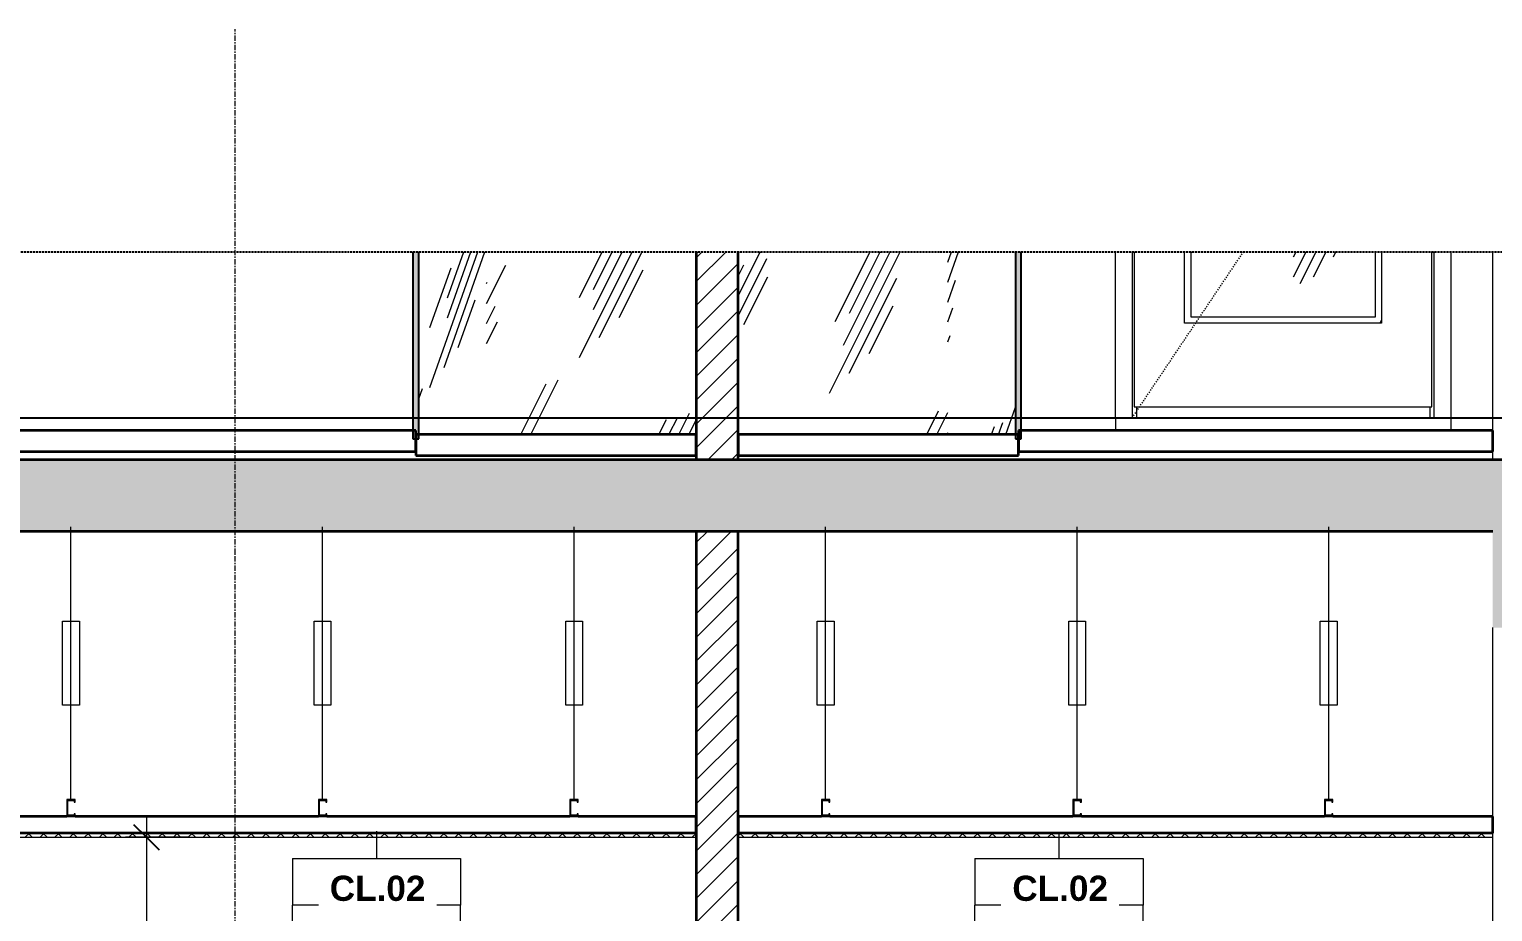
# Model space of a CAD drawing. Header units: millimetres. Extents: x 32270 to 221883, y 3811 to 78637.
# Drawn here: x 63379 to 66870, y 7823 to 9926 of the extents above; entities that cross this region are included whole.
import ezdxf

# ---------------------------------------------------------------- set-up
doc = ezdxf.new("R2010")
doc.units = ezdxf.units.MM
for name, pattern in [('Centre', [31.75, 6.35, -4.7625, 15.875, -4.7625]), ('Dash', [6, 3, -3]), ('Grid Line', [22.225, 12.7, -3.175, 3.175, -3.175]), ('Hidden', [7.14375, 4.7625, -2.38125])]:
    doc.linetypes.add(name, pattern=pattern)
for name, color, linetype, lineweight in [('0-5', 130, 'Continuous', 5), ('A-ANNO-DIMS', 211, 'Continuous', 9), ('A-ANNO-DIMS-50', 211, 'Continuous', 9), ('A-CLNG-1', 7, 'Continuous', 35), ('A-CLNG-FNSH-1', 250, 'Continuous', 18), ('A-CLNG-IDEN', 151, 'Continuous', 9), ('A-CLNG-PATT-4', 9, 'Continuous', 18), ('A-DETL-GENF', 92, 'Continuous', 18), ('A-DETL-GENF-3', 92, 'Hidden', 25), ('A-DETL-GENF-4', 9, 'Continuous', 18), ('A-DETL-GENF-HDLN-1', 250, 'Dash', 18), ('A-DETL-GENF-HDLN-2', 1, 'Continuous', 18), ('A-DETL-MEDM', 33, 'Continuous', 35), ('A-DOOR-3', 250, 'Continuous', 18), ('A-FLOR-2', 250, 'Continuous', 18), ('A-FLOR-FNSH-1', 7, 'Continuous', 35), ('A-FLOR-LEVL-2', 51, 'Centre', 9), ('A-GLAZ-CURT', 52, 'Continuous', 18), ('A-GLAZ-CURT-2', 10, 'Continuous', 25), ('A-GLAZ-CURT-3', 250, 'Continuous', 18), ('A-WALL-2', 7, 'Continuous', 35), ('A-WALL-3', 250, 'Continuous', 18), ('A-WALL-PATT-1', 9, 'Continuous', 18), ('M-EQPM', 50, 'Continuous', 18), ('M-EQPM-1', 50, 'Continuous', 25), ('S-GRID-1', 1, 'Grid Line', 9)]:
    doc.layers.add(name, color=color, linetype=linetype, lineweight=lineweight)
doc.styles.add('Arial_B_3', font='arialbd.ttf', dxfattribs={"height": 60})
doc.styles.add('UTM Avo', font='', dxfattribs={"width": 0.9, "height": 125})
doc.styles.get('UTM Avo').set_extended_font_data('UTM Avo')
doc.dimstyles.new('1_Dim_chi_tiet_2_5', dxfattribs={"dimscale": 304.8, "dimtxt": 124.912619, "dimasz": 0.19685, "dimexe": 0.164042, "dimexo": 0.0625, "dimgap": 0.016404, "dimtad": 1, "dimdec": 0, "dimrnd": 5, "dimzin": 0, "dimdsep": 46, "dimtxsty": 'UTM Avo', "dimblk1": 'OBLIQUE', "dimblk2": 'OBLIQUE', "dimsah": 1, "dimcen": 0.09, "dimdle": 0.164042, "dimazin": 0, "dimtfac": 1, "dimtdec": 4, "dimtix": 1, "dimtmove": 0, "dimatfit": 3, "dimfxl": 0.328084, "dimfxlon": 1, "dimtvp": 1, "dimtolj": 1, "dimtzin": 0, "dimarcsym": 2})
pattern_1 = [(45, (37692.334, 15875), (-28.28427, 28.28427), [])]
pattern_2 = [(45, (37692.334, 15875), (-17.67767, 17.67767), []), (135, (37692.334, 15875), (-17.67767, -17.67767), [])]
pattern_3 = [(63.435, (37755.83, 15906.75), (-255.583, 766.747), [317.5, -190.5, 317.5, -190.5, -403.903]), (63.435, (37755.83, 15906.75), (-255.583, 766.747), [-1016, 127, -276.903]), (63.435, (37739.96, 15922.6), (-255.583, 766.747), [254, -317.5, 190.5, -190.5, -467.403]), (63.435, (37739.96, 15922.6), (-255.583, 766.747), [-952.5, 222.25, -245.153]), (63.435, (37739.96, 15970.25), (-255.583, 766.747), [190.5, -381, 127, -190.5, -530.903]), (63.435, (37739.96, 15970.25), (-255.583, 766.747), [-889, 285.75, -245.153]), (63.435, (37787.6, 15922.6), (-255.583, 766.747), [190.5, -381, 158.75, -689.653]), (63.435, (37835.2, 15970.25), (-255.583, 766.747), [95.25, -476.25, 63.5, -784.903]), (63.435, (37755.83, 16049.6), (-255.583, 766.747), [63.5, -476.25, 63.5, -254, -562.653]), (63.435, (37755.83, 16049.6), (-255.583, 766.747), [-857.25, 158.75, -403.903]), (63.435, (38041.6, 16002), (-255.583, 766.747), [317.5, -476.25, 381, -251.503]), (63.435, (38041.6, 15954.4), (-255.583, 766.747), [444.5, -317.5, 476.25, -188.003]), (63.435, (38073.33, 15970.25), (-255.583, 766.747), [508, -254, 381, -276.903]), (63.435, (38120.96, 16017.9), (-255.583, 766.747), [317.5, -444.5, 254, -403.903]), (63.435, (38073.33, 16113.1), (-255.583, 766.747), [158.75, -635, 190.5, -435.653]), (63.435, (38168.6, 16065.5), (-255.583, 766.747), [127, -635, 127, -530.903])]

# ---------------------------------------------------------------- blocks, each defined once
blk = doc.blocks.new('NCV_TKTC_TANG 2_rvt-3-TKCS_CĂN HỘ LOẠI 3A - MẶT CẮT 2')
at = {"layer": 'A-CLNG-PATT-4'}
h = blk.add_hatch(dxfattribs=at)
h.set_pattern_fill('FP_10', color=256, style=0, pattern_type=2)
h.set_pattern_definition(pattern_2)
h.paths.add_polyline_path([(38152.6, 8000), (39952.6, 8000), (39952.6, 8010), (38152.6, 8010)])
h = blk.add_hatch(dxfattribs=at)
h.set_pattern_fill('FP_10', color=256, style=0, pattern_type=2)
h.set_pattern_definition(pattern_2)
h.paths.add_polyline_path([(40052.6, 8000), (41852.6, 8000), (41852.6, 8010), (40052.6, 8010)])
at = {"layer": 'A-WALL-PATT-1'}
h = blk.add_hatch(dxfattribs=at)
h.set_pattern_fill('FP_8', color=256, style=0, pattern_type=2)
h.set_pattern_definition(pattern_1)
h.paths.add_polyline_path([(39952.6, 5500), (40052.6, 5500), (40052.6, 8730), (39952.6, 8730), (39952.6, 7264.3)])
at = {"layer": 'A-CLNG-1'}
for p, q in [((38451.3, 8050), (38152.6, 8050)), ((39051.3, 8050), (38471.3, 8050)), ((39651.3, 8050), (39071.3, 8050)), ((39952.6, 8050), (39671.3, 8050)), ((39952.6, 8010), (39952.6, 8050)), ((40251.3, 8050), (40052.6, 8050)), ((40052.6, 8050), (40052.6, 8010)), ((40851.3, 8050), (40271.3, 8050)), ((41451.3, 8050), (40871.3, 8050)), ((41852.6, 8050), (41471.3, 8050)), ((41852.6, 8010), (41852.6, 8050)), ((39952.6, 8010), (38152.6, 8010)), ((41852.6, 8010), (40052.6, 8010))]:
    blk.add_line(p, q, dxfattribs=at)
at = {"layer": 'A-CLNG-FNSH-1'}
for p, q in [((38152.6, 8000), (39952.6, 8000)), ((39952.6, 8000), (39952.6, 8010)), ((40052.6, 8010), (40052.6, 8000)), ((40052.6, 8000), (41852.6, 8000)), ((41852.6, 8000), (41852.6, 8010))]:
    blk.add_line(p, q, dxfattribs=at)
at = {"layer": 'A-WALL-2'}
for p, q in [((39952.6, 8730), (39952.6, 5500)), ((40052.6, 5500), (40052.6, 8730))]:
    blk.add_line(p, q, dxfattribs=at)
at = {"layer": 'A-WALL-3'}
for p, q in [((41852.6, 8050), (41852.6, 8500)), ((41852.6, 5570), (41852.6, 8000))]:
    blk.add_line(p, q, dxfattribs=at)
blk = doc.blocks.new('DOOR_CW_01 CANH MO-PANEL KINH - DIG_02-800x2200-CỬA NHÔM KÍNH-V56-TKCS_CĂN HỘ LOẠI 3A - MẶT CẮT 2')
at = {"layer": 'A-DETL-GENF-HDLN-2'}
h = blk.add_hatch(dxfattribs=at)
h.set_pattern_fill('FP_9', color=256, style=0, pattern_type=2)
h.set_pattern_definition(pattern_3)
h.paths.add_polyline_path([(41132.6, 9226), (41587.6, 9226), (41587.6, 9395.8), (41572.6, 9395.8), (41572.6, 9241), (41132.6, 9241), (41132.6, 9395.8), (41117.6, 9395.8), (41117.6, 9226)])
h = blk.add_hatch(dxfattribs=at)
h.set_pattern_fill('FP_9', color=256, style=0, pattern_type=2)
h.set_pattern_definition(pattern_3)
h.paths.add_polyline_path([(41572.6, 9241), (41572.6, 9395.8), (41132.6, 9395.8), (41132.6, 9241)])
at = {"layer": 'A-DETL-GENF-HDLN-1'}
blk.add_line((40992.6, 9000), (41258, 9395.8), dxfattribs=at)
at = {"layer": 'A-DOOR-3'}
for p, q in [((40952.6, 9000), (40952.6, 9395.8)), ((40992.6, 9395.8), (40992.6, 9000)), ((40997.6, 9395.8), (40997.6, 9026)), ((41117.6, 9226), (41117.6, 9395.8)), ((41132.6, 9395.8), (41132.6, 9241)), ((41572.6, 9241), (41572.6, 9395.8)), ((41587.6, 9395.8), (41587.6, 9226)), ((41707.6, 9026), (41707.6, 9395.8)), ((41712.6, 9000), (41712.6, 9395.8)), ((41752.6, 9395.8), (41752.6, 9000)), ((41587.6, 9226), (41117.6, 9226)), ((41132.6, 9241), (41572.6, 9241)), ((40997.6, 9026), (41707.6, 9026)), ((41002.6, 9026), (41002.6, 9000)), ((41702.6, 9026), (41702.6, 9000)), ((40992.6, 9000), (40952.6, 9000)), ((41752.6, 9000), (41712.6, 9000))]:
    blk.add_line(p, q, dxfattribs=at)
blk = doc.blocks.new('System Panel - Glazed-V58-TKCS_CĂN HỘ LOẠI 3A - MẶT CẮT 2')
at = {"layer": 'A-GLAZ-CURT'}
blk.add_hatch(color=256, dxfattribs=at).paths.add_polyline_path([(39291.1, 8950), (39291.1, 9395.8), (39277, 9395.8), (39277, 8950)])
h = blk.add_hatch(dxfattribs=at)
h.set_pattern_fill('FP_11', color=256, style=0, pattern_type=2)
h.set_pattern_definition([(70.529, (38536.64, 15906.75), (-180.727, 766.747), [301.207, -180.724, 301.207, -563.9]), (70.529, (38536.64, 15906.75), (-180.727, 766.747), [-783.138, -180.724, 120.483, -262.693]), (70.529, (38525.4, 15922.62), (-180.727, 766.747), [240.966, -301.207, 180.724, -624.142]), (70.529, (38525.4, 15922.62), (-180.727, 766.747), [-722.897, -180.724, 210.845, -232.573]), (70.529, (38525.4, 15970.25), (-180.727, 766.747), [180.724, -361.448, 120.483, -684.383]), (70.529, (38525.4, 15970.25), (-180.727, 766.747), [-662.655, -180.724, 271.086, -232.573]), (70.529, (38559.1, 15922.62), (-180.727, 766.747), [180.724, -361.448, 150.603, -654.262]), (70.529, (38592.77, 15970.25), (-180.727, 766.747), [90.362, -451.81, 60.24, -744.625]), (70.529, (38536.64, 16049.62), (-180.727, 766.747), [60.24, -451.81, 60.24, -240.966, -533.78]), (70.529, (38536.64, 16049.62), (-180.727, 766.747), [-813.26, 150.603, -383.176]), (70.529, (38738.7, 16002), (-180.727, 766.747), [301.207, -451.81, 361.448, -238.597]), (70.529, (38738.7, 15954.38), (-180.727, 766.747), [421.69, -301.207, 451.81, -178.355]), (70.529, (38761.15, 15970.25), (-180.727, 766.747), [481.93, -240.966, 361.448, -262.693]), (70.529, (38794.82, 16017.88), (-180.727, 766.747), [301.207, -421.69, 240.966, -383.176]), (70.529, (38761.15, 16113.12), (-180.727, 766.747), [150.603, -602.414, 180.724, -413.297]), (70.529, (38828.5, 16065.5), (-180.727, 766.747), [120.483, -602.414, 120.483, -503.66])])
h.paths.add_polyline_path([(39452.4, 8960), (39452.4, 9395.8), (39291.1, 9395.8), (39291.1, 8960)])
at = {"layer": 'A-GLAZ-CURT-2'}
for p, q in [((39277, 9395.8), (39277, 8950)), ((39291.1, 8950), (39291.1, 9395.8)), ((39277, 8950), (39291.1, 8950))]:
    blk.add_line(p, q, dxfattribs=at)
blk = doc.blocks.new('System Panel - Glazed-V59-TKCS_CĂN HỘ LOẠI 3A - MẶT CẮT 2')
at = {"layer": 'A-GLAZ-CURT'}
h = blk.add_hatch(dxfattribs=at)
h.set_pattern_fill('FP_9', color=256, style=0, pattern_type=2)
h.set_pattern_definition(pattern_3)
h.paths.add_polyline_path([(39691.5, 8960), (39952.6, 8960), (39952.6, 9395.8), (39452.4, 9395.8), (39452.4, 8960)])
blk = doc.blocks.new('System Panel - Glazed-V61-TKCS_CĂN HỘ LOẠI 3A - MẶT CẮT 2')
at = {"layer": 'A-GLAZ-CURT'}
h = blk.add_hatch(dxfattribs=at)
h.set_pattern_fill('FP_9', color=256, style=0, pattern_type=2)
h.set_pattern_definition(pattern_3)
h.paths.add_polyline_path([(40552.8, 8960), (40552.8, 9395.8), (40052.6, 9395.8), (40052.6, 8960)])
blk = doc.blocks.new('System Panel - Glazed-V62-TKCS_CĂN HỘ LOẠI 3A - MẶT CẮT 2')
at = {"layer": 'A-GLAZ-CURT'}
h = blk.add_hatch(dxfattribs=at)
h.set_pattern_fill('FP_12', color=256, style=0, pattern_type=2)
h.set_pattern_definition([(70.529, (39248.06, 15906.75), (-180.727, 766.747), [301.207, -180.724, 301.207, -563.9]), (70.529, (39248.06, 15906.75), (-180.727, 766.747), [-783.138, -180.724, 120.483, -262.693]), (70.529, (39236.83, 15922.62), (-180.727, 766.747), [240.966, -301.207, 180.724, -624.142]), (70.529, (39236.83, 15922.62), (-180.727, 766.747), [-722.897, -180.724, 210.845, -232.573]), (70.529, (39236.83, 15970.25), (-180.727, 766.747), [180.724, -361.448, 120.483, -684.383]), (70.529, (39236.83, 15970.25), (-180.727, 766.747), [-662.655, -180.724, 271.086, -232.573]), (70.529, (39270.5, 15922.62), (-180.727, 766.747), [180.724, -361.448, 150.603, -654.262]), (70.529, (39304.2, 15970.25), (-180.727, 766.747), [90.362, -451.81, 60.24, -744.625]), (70.529, (39248.06, 16049.62), (-180.727, 766.747), [60.24, -451.81, 60.24, -240.966, -533.78]), (70.529, (39248.06, 16049.62), (-180.727, 766.747), [-813.26, 150.603, -383.176]), (70.529, (39450.1, 16002), (-180.727, 766.747), [301.207, -451.81, 361.448, -238.597]), (70.529, (39450.1, 15954.38), (-180.727, 766.747), [421.69, -301.207, 451.81, -178.355]), (70.529, (39472.57, 15970.25), (-180.727, 766.747), [481.93, -240.966, 361.448, -262.693]), (70.529, (39506.24, 16017.88), (-180.727, 766.747), [301.207, -421.69, 240.966, -383.176]), (70.529, (39472.57, 16113.12), (-180.727, 766.747), [150.603, -602.414, 180.724, -413.297]), (70.529, (39539.9, 16065.5), (-180.727, 766.747), [120.483, -602.414, 120.483, -503.66])])
h.paths.add_polyline_path([(40714, 8960), (40714, 9395.8), (40552.8, 9395.8), (40552.8, 8960)])
blk.add_hatch(color=256, dxfattribs=at).paths.add_polyline_path([(40728.1, 8950), (40728.1, 9395.8), (40714, 9395.8), (40714, 8950)])
at = {"layer": 'A-GLAZ-CURT-2'}
for p, q in [((40714, 9395.8), (40714, 8950)), ((40728.1, 8950), (40728.1, 9395.8)), ((40714, 8950), (40728.1, 8950))]:
    blk.add_line(p, q, dxfattribs=at)
blk = doc.blocks.new('NCV_TKTC_TANG 3 - 4_rvt-4-TKCS_CĂN HỘ LOẠI 3A - MẶT CẮT 2')
at = {"layer": 'A-WALL-PATT-1'}
h = blk.add_hatch(dxfattribs=at)
h.set_pattern_fill('FP_8', color=256, style=0, pattern_type=2)
h.set_pattern_definition(pattern_1)
h.paths.add_polyline_path([(40052.6, 8900), (40052.6, 9395.8), (39952.6, 9395.8), (39952.6, 8900)])
at = {"layer": 'A-FLOR-2'}
for p, q in [((40952.6, 9000), (41752.6, 9000)), ((40952.6, 9000), (40952.6, 8970)), ((41752.6, 9000), (41752.6, 8970))]:
    blk.add_line(p, q, dxfattribs=at)
at = {"layer": 'A-FLOR-FNSH-1'}
for p, q in [((39284.1, 8970), (38152.6, 8970)), ((39284.1, 8920), (39284.1, 8970)), ((39952.6, 8960), (39284.1, 8960)), ((39284.1, 8960), (39284.1, 8910)), ((39952.6, 8910), (39952.6, 8960)), ((40721, 8960), (40052.6, 8960)), ((40052.6, 8960), (40052.6, 8910)), ((41852.6, 8970), (40721, 8970)), ((40721, 8970), (40721, 8920)), ((40721, 8910), (40721, 8960)), ((41852.6, 8920), (41852.6, 8970)), ((38152.6, 8920), (39284.1, 8920)), ((39284.1, 8910), (39952.6, 8910)), ((40052.6, 8910), (40721, 8910)), ((40721, 8920), (41852.6, 8920))]:
    blk.add_line(p, q, dxfattribs=at)
at = {"layer": 'A-WALL-2'}
for p, q in [((39952.6, 9395.8), (39952.6, 8900)), ((40052.6, 8900), (40052.6, 9395.8))]:
    blk.add_line(p, q, dxfattribs=at)
at = {"layer": 'A-WALL-3'}
for p, q in [((40952.6, 9000), (40952.6, 9395.8)), ((41752.6, 9395.8), (41752.6, 9000)), ((41852.6, 8970), (41852.6, 9395.8)), ((41752.6, 9000), (40952.6, 9000)), ((41852.6, 8900), (41852.6, 8920))]:
    blk.add_line(p, q, dxfattribs=at)
at = {"layer": 'A-DOOR-3'}
blk.add_blockref('DOOR_CW_01 CANH MO-PANEL KINH - DIG_02-800x2200-CỬA NHÔM KÍNH-V56-TKCS_CĂN HỘ LOẠI 3A - MẶT CẮT 2', (0, 0), dxfattribs=at)
at = {"layer": 'A-GLAZ-CURT-3'}
for name in ['System Panel - Glazed-V58-TKCS_CĂN HỘ LOẠI 3A - MẶT CẮT 2', 'System Panel - Glazed-V59-TKCS_CĂN HỘ LOẠI 3A - MẶT CẮT 2', 'System Panel - Glazed-V61-TKCS_CĂN HỘ LOẠI 3A - MẶT CẮT 2', 'System Panel - Glazed-V62-TKCS_CĂN HỘ LOẠI 3A - MẶT CẮT 2']:
    blk.add_blockref(name, (0, 0), dxfattribs=at)
blk = doc.blocks.new('TKTC_XREF_251221_MB TANG 2-7 - TKTC_XREF_251221_MB TANG 2-7-V55-TKCS_CĂN HỘ LOẠI 3A - MẶT CẮT 2')
at = {"layer": 'M-EQPM-1'}
blk.add_line((33652.6, 9000), (42843.8, 9000), dxfattribs=at)
blk = doc.blocks.new('BORDER VIEW - BORDER VIEW-3699930-TKCS_CĂN HỘ LOẠI 3A - MẶT CẮT 2')
at = {"layer": 'A-DETL-GENF-3'}
blk.add_line((33512.6, 9395.8), (42693.8, 9395.8), dxfattribs=at)
blk = doc.blocks.new('Repeating Detail - THANH TREO TRẦN 650-4103126-TKCS_CĂN HỘ LOẠI 3A - MẶT CẮT 2')
at = {"layer": 'A-DETL-GENF'}
for points in [[(38471.3, 8050), (38471.3, 8056), (38468.8, 8056), (38468.8, 8052.5), (38453.8, 8052.5), (38453.8, 8087.5), (38468.8, 8087.5), (38468.8, 8084), (38471.3, 8084), (38471.3, 8090), (38451.3, 8090), (38451.3, 8050)], [(39071.3, 8050), (39071.3, 8056), (39068.8, 8056), (39068.8, 8052.5), (39053.8, 8052.5), (39053.8, 8087.5), (39068.8, 8087.5), (39068.8, 8084), (39071.3, 8084), (39071.3, 8090), (39051.3, 8090), (39051.3, 8050)], [(39671.3, 8050), (39671.3, 8056), (39668.8, 8056), (39668.8, 8052.5), (39653.8, 8052.5), (39653.8, 8087.5), (39668.8, 8087.5), (39668.8, 8084), (39671.3, 8084), (39671.3, 8090), (39651.3, 8090), (39651.3, 8050)], [(40271.3, 8050), (40271.3, 8056), (40268.8, 8056), (40268.8, 8052.5), (40253.8, 8052.5), (40253.8, 8087.5), (40268.8, 8087.5), (40268.8, 8084), (40271.3, 8084), (40271.3, 8090), (40251.3, 8090), (40251.3, 8050)], [(40871.3, 8050), (40871.3, 8056), (40868.8, 8056), (40868.8, 8052.5), (40853.8, 8052.5), (40853.8, 8087.5), (40868.8, 8087.5), (40868.8, 8084), (40871.3, 8084), (40871.3, 8090), (40851.3, 8090), (40851.3, 8050)], [(41471.3, 8050), (41471.3, 8056), (41468.8, 8056), (41468.8, 8052.5), (41453.8, 8052.5), (41453.8, 8087.5), (41468.8, 8087.5), (41468.8, 8084), (41471.3, 8084), (41471.3, 8090), (41451.3, 8090), (41451.3, 8050)]]:
    blk.add_hatch(color=256, dxfattribs=at).paths.add_polyline_path(points)
for p, q in [((38461.3, 8090), (38461.3, 8740)), ((39061.3, 8090), (39061.3, 8740)), ((39661.3, 8090), (39661.3, 8740)), ((40261.3, 8090), (40261.3, 8740)), ((40861.3, 8090), (40861.3, 8740)), ((41461.3, 8090), (41461.3, 8740)), ((38441.3, 8515), (38481.3, 8515)), ((38441.3, 8315), (38441.3, 8515)), ((38481.3, 8515), (38481.3, 8315)), ((39041.3, 8515), (39081.3, 8515)), ((39041.3, 8315), (39041.3, 8515)), ((39081.3, 8515), (39081.3, 8315)), ((39641.3, 8515), (39681.3, 8515)), ((39641.3, 8315), (39641.3, 8515)), ((39681.3, 8515), (39681.3, 8315)), ((40241.3, 8515), (40281.3, 8515)), ((40241.3, 8315), (40241.3, 8515)), ((40281.3, 8515), (40281.3, 8315)), ((40841.3, 8515), (40881.3, 8515)), ((40841.3, 8315), (40841.3, 8515)), ((40881.3, 8515), (40881.3, 8315)), ((41441.3, 8515), (41481.3, 8515)), ((41441.3, 8315), (41441.3, 8515)), ((41481.3, 8515), (41481.3, 8315)), ((38481.3, 8315), (38441.3, 8315)), ((39081.3, 8315), (39041.3, 8315)), ((39681.3, 8315), (39641.3, 8315)), ((40281.3, 8315), (40241.3, 8315)), ((40881.3, 8315), (40841.3, 8315)), ((41481.3, 8315), (41441.3, 8315)), ((38471.3, 8090), (38451.3, 8090)), ((38451.3, 8090), (38451.3, 8050)), ((38471.3, 8090), (38451.3, 8090)), ((38451.3, 8090), (38451.3, 8050)), ((38453.8, 8087.5), (38468.8, 8087.5)), ((38453.8, 8052.5), (38453.8, 8087.5)), ((38453.8, 8052.5), (38453.8, 8087.5)), ((38453.8, 8087.5), (38468.8, 8087.5)), ((38468.8, 8087.5), (38468.8, 8084)), ((38468.8, 8087.5), (38468.8, 8084)), ((38468.8, 8084), (38471.3, 8084)), ((38468.8, 8084), (38471.3, 8084)), ((38471.3, 8084), (38471.3, 8090)), ((38471.3, 8084), (38471.3, 8090)), ((39071.3, 8090), (39051.3, 8090)), ((39051.3, 8090), (39051.3, 8050)), ((39071.3, 8090), (39051.3, 8090)), ((39051.3, 8090), (39051.3, 8050)), ((39053.8, 8087.5), (39068.8, 8087.5)), ((39053.8, 8052.5), (39053.8, 8087.5)), ((39053.8, 8052.5), (39053.8, 8087.5)), ((39053.8, 8087.5), (39068.8, 8087.5)), ((39068.8, 8087.5), (39068.8, 8084)), ((39068.8, 8087.5), (39068.8, 8084)), ((39068.8, 8084), (39071.3, 8084)), ((39068.8, 8084), (39071.3, 8084)), ((39071.3, 8084), (39071.3, 8090)), ((39071.3, 8084), (39071.3, 8090)), ((39671.3, 8090), (39651.3, 8090)), ((39651.3, 8090), (39651.3, 8050)), ((39671.3, 8090), (39651.3, 8090)), ((39651.3, 8090), (39651.3, 8050)), ((39653.8, 8087.5), (39668.8, 8087.5)), ((39653.8, 8052.5), (39653.8, 8087.5)), ((39653.8, 8052.5), (39653.8, 8087.5)), ((39653.8, 8087.5), (39668.8, 8087.5)), ((39668.8, 8087.5), (39668.8, 8084)), ((39668.8, 8087.5), (39668.8, 8084)), ((39668.8, 8084), (39671.3, 8084)), ((39668.8, 8084), (39671.3, 8084)), ((39671.3, 8084), (39671.3, 8090)), ((39671.3, 8084), (39671.3, 8090)), ((40271.3, 8090), (40251.3, 8090)), ((40251.3, 8090), (40251.3, 8050)), ((40271.3, 8090), (40251.3, 8090)), ((40251.3, 8090), (40251.3, 8050)), ((40253.8, 8087.5), (40268.8, 8087.5)), ((40253.8, 8052.5), (40253.8, 8087.5)), ((40253.8, 8052.5), (40253.8, 8087.5)), ((40253.8, 8087.5), (40268.8, 8087.5)), ((40268.8, 8087.5), (40268.8, 8084)), ((40268.8, 8087.5), (40268.8, 8084)), ((40268.8, 8084), (40271.3, 8084)), ((40268.8, 8084), (40271.3, 8084)), ((40271.3, 8084), (40271.3, 8090)), ((40271.3, 8084), (40271.3, 8090)), ((40871.3, 8090), (40851.3, 8090)), ((40851.3, 8090), (40851.3, 8050)), ((40871.3, 8090), (40851.3, 8090)), ((40851.3, 8090), (40851.3, 8050)), ((40853.8, 8087.5), (40868.8, 8087.5)), ((40853.8, 8052.5), (40853.8, 8087.5)), ((40853.8, 8052.5), (40853.8, 8087.5)), ((40853.8, 8087.5), (40868.8, 8087.5)), ((40868.8, 8087.5), (40868.8, 8084)), ((40868.8, 8087.5), (40868.8, 8084)), ((40868.8, 8084), (40871.3, 8084)), ((40868.8, 8084), (40871.3, 8084)), ((40871.3, 8084), (40871.3, 8090)), ((40871.3, 8084), (40871.3, 8090)), ((41471.3, 8090), (41451.3, 8090)), ((41451.3, 8090), (41451.3, 8050)), ((41471.3, 8090), (41451.3, 8090)), ((41451.3, 8090), (41451.3, 8050)), ((41453.8, 8087.5), (41468.8, 8087.5)), ((41453.8, 8052.5), (41453.8, 8087.5)), ((41453.8, 8052.5), (41453.8, 8087.5)), ((41453.8, 8087.5), (41468.8, 8087.5)), ((41468.8, 8087.5), (41468.8, 8084)), ((41468.8, 8087.5), (41468.8, 8084)), ((41468.8, 8084), (41471.3, 8084)), ((41468.8, 8084), (41471.3, 8084)), ((41471.3, 8084), (41471.3, 8090)), ((41471.3, 8084), (41471.3, 8090)), ((38451.3, 8050), (38471.3, 8050)), ((38451.3, 8050), (38471.3, 8050)), ((38468.8, 8052.5), (38453.8, 8052.5)), ((38468.8, 8052.5), (38453.8, 8052.5)), ((38471.3, 8056), (38468.8, 8056)), ((38468.8, 8056), (38468.8, 8052.5)), ((38471.3, 8056), (38468.8, 8056)), ((38468.8, 8056), (38468.8, 8052.5)), ((38471.3, 8050), (38471.3, 8056)), ((38471.3, 8050), (38471.3, 8056)), ((39051.3, 8050), (39071.3, 8050)), ((39051.3, 8050), (39071.3, 8050)), ((39068.8, 8052.5), (39053.8, 8052.5)), ((39068.8, 8052.5), (39053.8, 8052.5)), ((39071.3, 8056), (39068.8, 8056)), ((39068.8, 8056), (39068.8, 8052.5)), ((39071.3, 8056), (39068.8, 8056)), ((39068.8, 8056), (39068.8, 8052.5)), ((39071.3, 8050), (39071.3, 8056)), ((39071.3, 8050), (39071.3, 8056)), ((39651.3, 8050), (39671.3, 8050)), ((39651.3, 8050), (39671.3, 8050)), ((39668.8, 8052.5), (39653.8, 8052.5)), ((39668.8, 8052.5), (39653.8, 8052.5)), ((39671.3, 8056), (39668.8, 8056)), ((39668.8, 8056), (39668.8, 8052.5)), ((39671.3, 8056), (39668.8, 8056)), ((39668.8, 8056), (39668.8, 8052.5)), ((39671.3, 8050), (39671.3, 8056)), ((39671.3, 8050), (39671.3, 8056)), ((40251.3, 8050), (40271.3, 8050)), ((40251.3, 8050), (40271.3, 8050)), ((40268.8, 8052.5), (40253.8, 8052.5)), ((40268.8, 8052.5), (40253.8, 8052.5)), ((40271.3, 8056), (40268.8, 8056)), ((40268.8, 8056), (40268.8, 8052.5)), ((40271.3, 8056), (40268.8, 8056)), ((40268.8, 8056), (40268.8, 8052.5)), ((40271.3, 8050), (40271.3, 8056)), ((40271.3, 8050), (40271.3, 8056)), ((40851.3, 8050), (40871.3, 8050)), ((40851.3, 8050), (40871.3, 8050)), ((40868.8, 8052.5), (40853.8, 8052.5)), ((40868.8, 8052.5), (40853.8, 8052.5)), ((40871.3, 8056), (40868.8, 8056)), ((40868.8, 8056), (40868.8, 8052.5)), ((40871.3, 8056), (40868.8, 8056)), ((40868.8, 8056), (40868.8, 8052.5)), ((40871.3, 8050), (40871.3, 8056)), ((40871.3, 8050), (40871.3, 8056)), ((41451.3, 8050), (41471.3, 8050)), ((41451.3, 8050), (41471.3, 8050)), ((41468.8, 8052.5), (41453.8, 8052.5)), ((41468.8, 8052.5), (41453.8, 8052.5)), ((41471.3, 8056), (41468.8, 8056)), ((41468.8, 8056), (41468.8, 8052.5)), ((41471.3, 8056), (41468.8, 8056)), ((41468.8, 8056), (41468.8, 8052.5)), ((41471.3, 8050), (41471.3, 8056)), ((41471.3, 8050), (41471.3, 8056))]:
    blk.add_line(p, q, dxfattribs=at)
blk = doc.blocks.new('DIMBLOCK62-TKCS_CĂN HỘ LOẠI 3A - MẶT CẮT 2')
at = {"layer": 'A-ANNO-DIMS-50', "lineweight": 25}
for p, q in [((63658.7, 8000), (63628.7, 8030)), ((63658.7, 8000), (63688.7, 7970)), ((63658.7, 5600), (63628.7, 5630)), ((63658.7, 5600), (63688.7, 5570))]:
    blk.add_line(p, q, dxfattribs=at)
at = {"layer": 'A-ANNO-DIMS-50'}
for p, q in [((63658.7, 8050), (63658.7, 5600)), ((63758.7, 8000), (63608.7, 8000)), ((63658.7, 8000), (63758.7, 8000)), ((63758.7, 5600), (63608.7, 5600)), ((63658.7, 5600), (63758.7, 5600))]:
    blk.add_line(p, q, dxfattribs=at)
at = {"layer": 'A-ANNO-DIMS-50', "color": 0, "insert": (63496.3, 6628.8), "char_height": 125, "width": 410.824, "attachment_point": 1, "rotation": 90, "line_spacing_factor": 1.110334, "style": 'UTM Avo'}
blk.add_mtext('2400', dxfattribs=at)
blk = doc.blocks.new('_Oblique')
at = {"color": 0, "linetype": 'ByBlock', "lineweight": -2}
blk.add_line((-0.5, -0.5), (0.5, 0.5), dxfattribs=at)
blk = doc.blocks.new('M_Ceiling Tag w Height - M_Ceiling Tag w Height-4076435-TKCS_CĂN HỘ LOẠI 3A - MẶT CẮT 2')
at = {"layer": 'A-CLNG-IDEN'}
for p, q in [((38989.3, 7949.3), (38989.3, 7838.1)), ((38989.3, 7949.3), (39390.4, 7949.3)), ((39390.4, 7949.3), (39390.4, 7838.1)), ((38989.3, 7726.8), (38989.3, 7838.1)), ((39390.4, 7838.1), (38989.3, 7838.1)), ((39390.4, 7726.8), (39390.4, 7838.1)), ((38989.3, 7726.8), (39390.4, 7726.8))]:
    blk.add_line(p, q, dxfattribs=at)

msp = doc.modelspace()

# ---------------------------------------------------------------- hatches: boundary and pattern name
at = {"layer": 'A-DETL-GENF-4'}
h = msp.add_hatch(dxfattribs=at)
h.set_pattern_fill('FP_3', color=256, style=0, pattern_type=2)
h.set_pattern_definition([(50, (62709.7, 15875), (364.368, -31.878), [38.1, -419.1]), (355, (62709.7, 15875), (-70.486, 382.113), [30.48, -335.28]), (100.451, (62740.06, 15872.34), (293.885, 350.233), [32.38, -356.18]), (46.184, (62709.7, 15976.6), (542.158, -84.086), [57.15, -628.65]), (96.636, (62754.9, 15969.6), (474.805, 494.855), [48.57, -534.27]), (351.184, (62709.7, 15976.6), (474.81, 494.85), [45.72, -502.92]), (21, (62760.5, 15951.2), (303.2285, -204.5305), [38.1, -419.1]), (326, (62760.5, 15951.2), (123.604, 368.376), [30.48, -335.28]), (71.451, (62785.77, 15934.16), (426.834, 163.843), [32.38, -356.18]), (37.5, (62709.7, 15875), (6.1766, 169.1102), [3.353, -327.863, 3.353, -337.007, -336.55]), (37.5, (62709.7, 15875), (6.1766, 169.1102), [-671.576, 3.353, -333.197]), (7.5, (62709.7, 15875), (133.639, 200.3615), [3.353, -190.703, 3.353, -320.243, -128.27]), (7.5, (62709.7, 15875), (133.639, 200.3615), [-517.652, 3.353, -124.917]), (327.5, (62596.42, 15875), (271.1818, -11.4584), [3.353, -123.647, 3.353, -392.887, -525.78]), (327.5, (62596.42, 15875), (271.1818, -11.4584), [-523.24, 3.353, -522.427]), (317.5, (62545.62, 15875), (296.2585, 50.853), [3.353, -161.747, 3.353, -259.791, -373.38]), (317.5, (62545.62, 15875), (296.2585, 50.853), [-428.244, 3.353, -370.027]), (45, (62709.7, 15875), (-125.7236, 125.7236), []), (45, (62709.7, 16065.5), (-125.7236, 125.7236), [])])
h.paths.add_polyline_path([(62970, 4950), (63270, 4950), (63270, 5330), (66869.9, 5330), (66869.9, 5100), (67070, 5100), (67070, 5360), (67861.2, 5360), (67861.2, 5530), (67070, 5530), (67070, 5500), (63069.9, 5500), (63069.9, 5550), (58669.9, 5550), (58669.9, 4950), (58969.9, 4950), (58969.9, 5380), (62970, 5380)])
h.paths.add_polyline_path([(62059.9, 7810), (62059.9, 7920), (61979.9, 7920), (61979.9, 7810), (62031.8, 7810)])
h.paths.add_polyline_path([(62970, 8350), (63270, 8350), (63270, 8730), (66869.9, 8730), (66869.9, 8500), (67070, 8500), (67070, 8760), (67861.2, 8760), (67861.2, 8930), (67070, 8930), (67070, 8900), (63069.9, 8900), (63069.9, 8950), (58669.9, 8950), (58669.9, 8350), (58969.9, 8350), (58969.9, 8785), (62970, 8785), (62970, 8432.2)])

# ---------------------------------------------------------------- linework, layer by layer
at = {"layer": 'A-CLNG-IDEN'}
for p, q in [((64207.2, 8014.6), (64207.2, 7949.3)), ((65835.3, 8010.3), (65835.3, 7949.3))]:
    msp.add_line(p, q, dxfattribs=at)
at = {"layer": 'A-DETL-MEDM'}
for p, q in [((67070, 8900), (63069.9, 8900)), ((63270, 8730), (66869.9, 8730))]:
    msp.add_line(p, q, dxfattribs=at)
at = {"layer": 'A-FLOR-LEVL-2'}
msp.add_line((57875.8, 9000), (68750.5, 9000), dxfattribs=at)
at = {"layer": 'S-GRID-1'}
for p, q in [((63869.9, 8676.2), (63869.9, 9926.2)), ((63869.9, 5590.7), (63869.9, 8676.2))]:
    msp.add_line(p, q, dxfattribs=at)

# ---------------------------------------------------------------- block references
at = {"layer": '0-5'}
for name in ['NCV_TKTC_TANG 3 - 4_rvt-4-TKCS_CĂN HỘ LOẠI 3A - MẶT CẮT 2', 'NCV_TKTC_TANG 2_rvt-3-TKCS_CĂN HỘ LOẠI 3A - MẶT CẮT 2']:
    msp.add_blockref(name, (25017.4, 0), dxfattribs=at)
at = {"layer": 'A-CLNG-IDEN'}
for p in [(25017.4, 0), (26645.5, 0)]:
    msp.add_blockref('M_Ceiling Tag w Height - M_Ceiling Tag w Height-4076435-TKCS_CĂN HỘ LOẠI 3A - MẶT CẮT 2', p, dxfattribs=at)
at = {"layer": 'A-DETL-GENF'}
for name in ['BORDER VIEW - BORDER VIEW-3699930-TKCS_CĂN HỘ LOẠI 3A - MẶT CẮT 2', 'Repeating Detail - THANH TREO TRẦN 650-4103126-TKCS_CĂN HỘ LOẠI 3A - MẶT CẮT 2']:
    msp.add_blockref(name, (25017.4, 0), dxfattribs=at)
at = {"layer": 'M-EQPM'}
msp.add_blockref('TKTC_XREF_251221_MB TANG 2-7 - TKTC_XREF_251221_MB TANG 2-7-V55-TKCS_CĂN HỘ LOẠI 3A - MẶT CẮT 2', (25017.4, 0), dxfattribs=at)

# ---------------------------------------------------------------- dimensions: what is measured, and where the dimension line sits
at = {"layer": 'A-ANNO-DIMS'}
dim = msp.add_linear_dim(base=(63658.7, 5600), p1=(63758.7, 8000), p2=(63758.7, 5600), angle=90, dimstyle='1_Dim_chi_tiet_2_5', override={"dimpost": '<>', "dimfxl": 2400}, dxfattribs=at)
dim.commit()
dim.dimension.update_dxf_attribs({"geometry": 'DIMBLOCK62-TKCS_CĂN HỘ LOẠI 3A - MẶT CẮT 2', "text_midpoint": (63589, 6800)})

# ---------------------------------------------------------------- next in the draw order: texts
at = {"layer": 'A-CLNG-IDEN', "char_height": 60, "width": 251.5, "attachment_point": 5, "line_spacing_factor": 0.936439, "style": 'Arial_B_3', "bg_fill": 3, "box_fill_scale": 1.25, "bg_fill_color": 256, "bg_fill_true_color": 13158600, "bg_fill_transparency": 0}
for insert in [(64210, 7878.1), (65838.1, 7878.1)]:
    msp.add_mtext('\\pt634.9998,1270.0002,1905,2539.9998,3175.0002,3810,4444.9998,5080.0002,5715,6349.9998,6985.0002,7620,8254.9998,8890.0002,9525,10159.9998,10795.0002,11430,12064.9998,12700.0002,13335,13969.9998,14605.0002,15240,15874.9998,16510.0002,17145,17779.9998,18415.0002,19050,19684.9998,20320.0002;CL.02', dxfattribs=dict(at, insert=insert))

doc.saveas('drawing.dxf')
